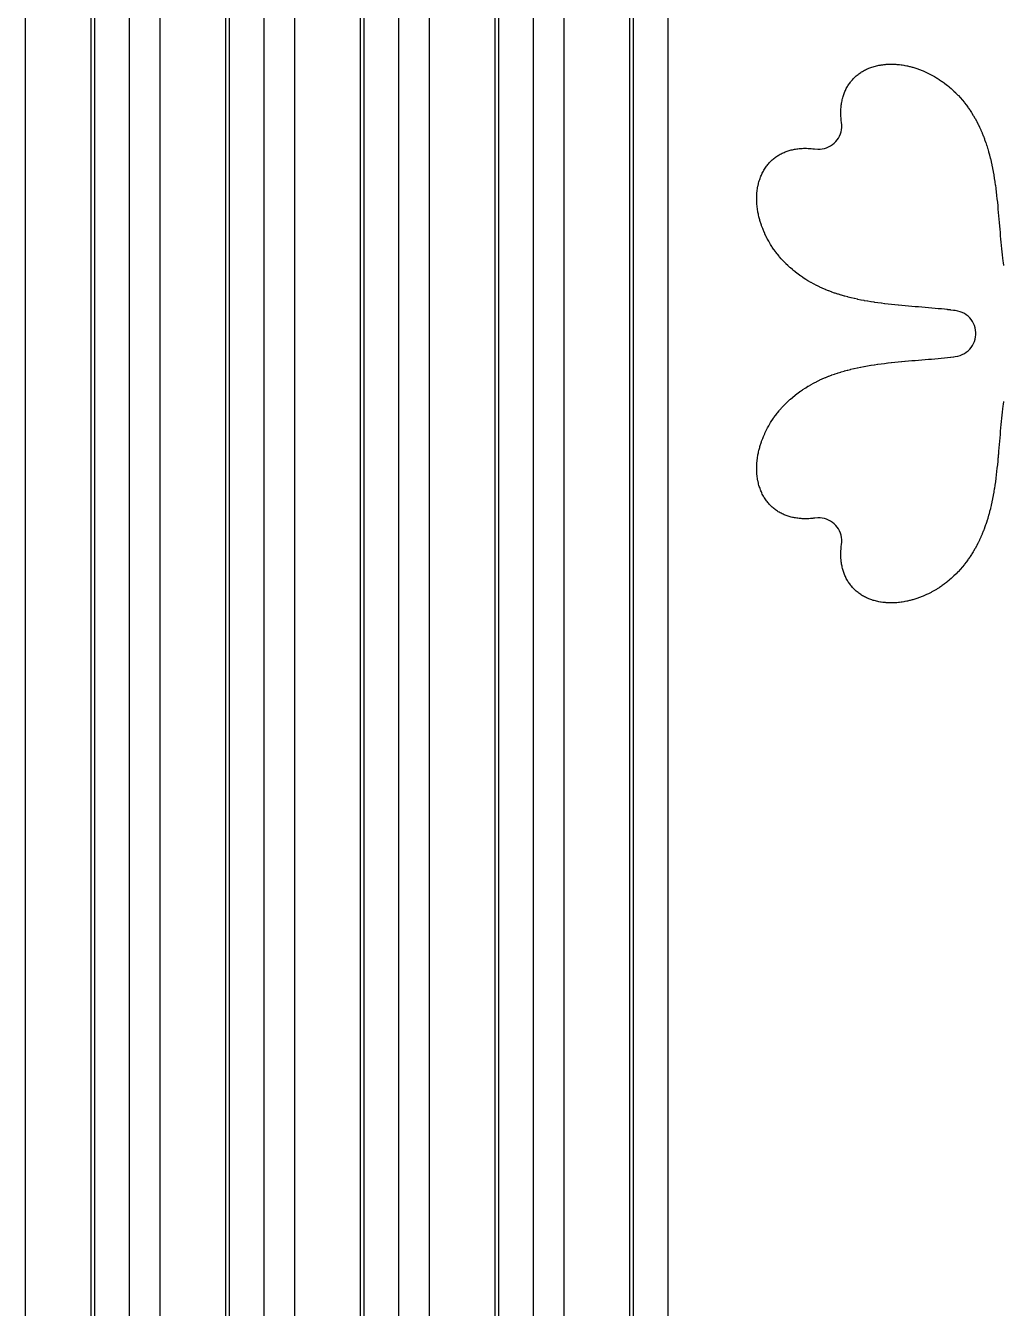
# Model space of a CAD drawing. Header units: metres. Extents: x 9 to 1211, y 9 to 2781.
# Drawn here: x 621 to 875.1, y 345.7 to 679 of the extents above; entities that cross this region are included whole.
import ezdxf

# ---------------------------------------------------------------- set-up
doc = ezdxf.new("R2010")
doc.units = ezdxf.units.M
for name, color, linetype in [('ACIKLIK', 5, 'Continuous'), ('CAM_SABLON', 4, 'Continuous'), ('DIS_KENAR_V91_Z3', 1, 'Continuous'), ('LAMBA_T4_Z4', 3, 'Continuous')]:
    doc.layers.add(name, color=color, linetype=linetype)

msp = doc.modelspace()

# ---------------------------------------------------------------- linework, layer by layer
at = {"layer": 'ACIKLIK'}
for points in [[(648, 304.12), (648, 1093.88)], [(683, 304.12), (683, 1093.88)], [(718, 304.12), (718, 1093.88)], [(753, 304.12), (753, 1093.88)], [(788, 304.12), (788, 1093.88)]]:
    msp.add_lwpolyline(points, dxfattribs=at)
at = {"layer": 'CAM_SABLON'}
for points in [[(639, 304.08), (639, 1093.92)], [(674, 304.08), (674, 1093.92)], [(709, 304.08), (709, 1093.92)], [(744, 304.08), (744, 1093.92)], [(779, 304.08), (779, 1093.92)]]:
    msp.add_lwpolyline(points, dxfattribs=at)
at = {"layer": 'DIS_KENAR_V91_Z3'}
for points in [[(621, 304), (621, 1094)], [(656, 304), (656, 1094)], [(691, 304), (691, 1094)], [(726, 304), (726, 1094)], [(761, 304), (761, 1094)], [(875.16, 581.31), (875.03, 580.57), (874.98, 580.21), (874.98, 580.15), (874.89, 579.42), (874.88, 579.36), (874.8, 578.62), (874.79, 578.57), (874.71, 577.81), (874.7, 577.77), (874.62, 577), (874.54, 576.17), (874.46, 575.34), (874.39, 574.5), (874.31, 573.65), (874.24, 572.79), (874.17, 571.93), (874.09, 571.06), (874.02, 570.19), (873.95, 569.32), (873.95, 569.32), (873.87, 568.45), (873.87, 568.44), (873.8, 567.58), (873.79, 567.56), (873.72, 566.7), (873.71, 566.68), (873.63, 565.82), (873.63, 565.79), (873.55, 564.94), (873.54, 564.9), (873.45, 564.05), (873.45, 564.02), (873.36, 563.17), (873.35, 563.13), (873.25, 562.29), (873.25, 562.24), (873.14, 561.4), (873.14, 561.35), (873.02, 560.52), (873.02, 560.47), (872.9, 559.64), (872.89, 559.58), (872.76, 558.77), (872.75, 558.7), (872.62, 557.89), (872.61, 557.82), (872.47, 557.02), (872.45, 556.95), (872.3, 556.15), (872.29, 556.07), (872.13, 555.29), (872.11, 555.21), (871.94, 554.43), (871.92, 554.34), (871.74, 553.58), (871.72, 553.49), (871.53, 552.73), (871.5, 552.64), (871.3, 551.89), (871.27, 551.79), (871.06, 551.06), (871.03, 550.95), (870.8, 550.23), (870.77, 550.12), (870.52, 549.37), (870.48, 549.25), (870.23, 548.55), (870.19, 548.44), (869.93, 547.75), (869.88, 547.63), (869.61, 546.96), (869.56, 546.84), (869.28, 546.18), (869.22, 546.05), (868.93, 545.41), (868.87, 545.28), (868.56, 544.65), (868.49, 544.52), (868.17, 543.9), (868.1, 543.77), (867.77, 543.16), (867.7, 543.03), (867.36, 542.44), (867.28, 542.31), (866.92, 541.73), (866.84, 541.6), (866.47, 541.03), (866.38, 540.9), (866, 540.35), (865.91, 540.22), (865.52, 539.69), (865.42, 539.55), (865.01, 539.03), (864.91, 538.9), (864.5, 538.4), (864.39, 538.27), (863.96, 537.78), (863.85, 537.65), (863.41, 537.18), (863.3, 537.06), (862.85, 536.6), (862.73, 536.47), (862.27, 536.03), (862.15, 535.91), (861.68, 535.48), (861.55, 535.37), (861.07, 534.96), (860.94, 534.84), (860.46, 534.45), (860.32, 534.34), (859.82, 533.96), (859.68, 533.86), (859.18, 533.49), (859.04, 533.39), (858.53, 533.05), (858.38, 532.95), (857.87, 532.62), (857.71, 532.53), (857.2, 532.22), (857.04, 532.13), (856.52, 531.84), (856.36, 531.75), (855.83, 531.48), (855.66, 531.4), (855.13, 531.15), (854.97, 531.07), (854.44, 530.83), (854.27, 530.76), (853.73, 530.55), (853.56, 530.48), (853.03, 530.28), (852.85, 530.22), (852.32, 530.04), (852.13, 529.98), (851.61, 529.83), (851.42, 529.77), (850.9, 529.64), (850.71, 529.59), (850.19, 529.47), (849.99, 529.43), (849.48, 529.33), (849.28, 529.29), (848.78, 529.21), (848.57, 529.18), (848.08, 529.12), (847.87, 529.1), (847.38, 529.06), (847.17, 529.04), (846.69, 529.02), (846.47, 529.01), (846.01, 529), (845.79, 529), (845.34, 529.01), (845.11, 529.02), (844.68, 529.05), (844.44, 529.07), (844.02, 529.11), (843.78, 529.14), (843.38, 529.19), (843.14, 529.23), (842.75, 529.3), (842.51, 529.35), (842.14, 529.43), (841.89, 529.5), (841.54, 529.59), (841.28, 529.67), (840.95, 529.77), (840.69, 529.86), (840.38, 529.98), (840.12, 530.08), (839.83, 530.21), (839.57, 530.33), (839.29, 530.46), (839.03, 530.59), (838.77, 530.73), (838.52, 530.88), (838.27, 531.03), (838.02, 531.19), (837.79, 531.35), (837.55, 531.52), (837.33, 531.68), (837.09, 531.87), (836.89, 532.04), (836.66, 532.25), (836.47, 532.42), (836.25, 532.64), (836.08, 532.82), (835.87, 533.05), (835.7, 533.24), (835.5, 533.48), (835.35, 533.67), (835.16, 533.92), (835.02, 534.13), (834.85, 534.38), (834.71, 534.6), (834.56, 534.85), (834.43, 535.08), (834.29, 535.34), (834.17, 535.58), (834.04, 535.85), (833.93, 536.1), (833.82, 536.36), (833.72, 536.63), (833.63, 536.89), (833.53, 537.17), (833.45, 537.42), (833.37, 537.72), (833.3, 537.97), (833.23, 538.28), (833.17, 538.52), (833.11, 538.84), (833.07, 539.09), (833.02, 539.42), (832.99, 539.66), (832.95, 540), (832.92, 540.23), (832.9, 540.59), (832.89, 540.81), (832.87, 541.18), (832.87, 541.39), (832.86, 541.78), (832.87, 541.98), (832.88, 542.37), (832.89, 542.57), (832.91, 542.97), (832.93, 543.15), (832.97, 543.56), (832.99, 543.74), (833.03, 544.06), (833.1, 544.87), (833.1, 545.45), (833.04, 546.03), (832.92, 546.6), (832.75, 547.15), (832.52, 547.69), (832.25, 548.21), (831.92, 548.69), (831.55, 549.14), (831.14, 549.55), (830.69, 549.92), (830.21, 550.25), (829.69, 550.52), (829.15, 550.75), (828.6, 550.92), (828.03, 551.04), (827.45, 551.1), (826.86, 551.1), (826.11, 551.03), (826.11, 551.03), (825.74, 550.99), (825.56, 550.97), (825.15, 550.93), (824.97, 550.91), (824.57, 550.89), (824.37, 550.88), (823.98, 550.87), (823.78, 550.86), (823.39, 550.87), (823.18, 550.87), (822.81, 550.89), (822.59, 550.9), (822.23, 550.92), (822, 550.95), (821.66, 550.99), (821.42, 551.02), (821.09, 551.07), (820.84, 551.11), (820.52, 551.17), (820.28, 551.23), (819.97, 551.3), (819.72, 551.37), (819.42, 551.45), (819.17, 551.53), (818.89, 551.63), (818.63, 551.72), (818.36, 551.82), (818.1, 551.93), (817.85, 552.04), (817.58, 552.17), (817.34, 552.29), (817.08, 552.43), (816.85, 552.56), (816.6, 552.71), (816.38, 552.85), (816.13, 553.02), (815.92, 553.16), (815.67, 553.35), (815.48, 553.5), (815.24, 553.7), (815.05, 553.87), (814.82, 554.08), (814.64, 554.25), (814.42, 554.47), (814.25, 554.66), (814.04, 554.89), (813.87, 555.09), (813.68, 555.33), (813.52, 555.55), (813.35, 555.79), (813.19, 556.02), (813.03, 556.27), (812.88, 556.52), (812.73, 556.77), (812.59, 557.03), (812.46, 557.29), (812.33, 557.57), (812.21, 557.83), (812.08, 558.12), (811.98, 558.38), (811.86, 558.69), (811.77, 558.95), (811.67, 559.28), (811.59, 559.54), (811.5, 559.89), (811.43, 560.14), (811.35, 560.51), (811.3, 560.75), (811.23, 561.14), (811.19, 561.38), (811.14, 561.78), (811.11, 562.02), (811.07, 562.44), (811.05, 562.68), (811.02, 563.11), (811.01, 563.34), (811, 563.79), (811, 564.01), (811.01, 564.47), (811.02, 564.69), (811.04, 565.17), (811.06, 565.38), (811.1, 565.87), (811.12, 566.08), (811.18, 566.57), (811.21, 566.78), (811.29, 567.28), (811.33, 567.48), (811.43, 567.99), (811.47, 568.19), (811.59, 568.71), (811.64, 568.9), (811.77, 569.42), (811.83, 569.61), (811.98, 570.13), (812.04, 570.32), (812.22, 570.85), (812.28, 571.03), (812.48, 571.56), (812.55, 571.73), (812.76, 572.27), (812.83, 572.44), (813.07, 572.97), (813.15, 573.13), (813.4, 573.66), (813.48, 573.83), (813.75, 574.36), (813.84, 574.52), (814.13, 575.04), (814.22, 575.2), (814.53, 575.71), (814.62, 575.87), (814.95, 576.38), (815.05, 576.53), (815.39, 577.04), (815.49, 577.18), (815.86, 577.68), (815.96, 577.82), (816.34, 578.32), (816.45, 578.46), (816.84, 578.94), (816.96, 579.07), (817.37, 579.55), (817.48, 579.68), (817.91, 580.15), (818.03, 580.27), (818.47, 580.73), (818.6, 580.85), (819.06, 581.3), (819.18, 581.41), (819.65, 581.85), (819.78, 581.96), (820.27, 582.39), (820.4, 582.5), (820.9, 582.91), (821.03, 583.01), (821.55, 583.42), (821.69, 583.52), (822.22, 583.91), (822.35, 584), (822.9, 584.38), (823.03, 584.47), (823.6, 584.84), (823.73, 584.92), (824.31, 585.28), (824.44, 585.36), (825.03, 585.7), (825.16, 585.77), (825.77, 586.1), (825.9, 586.17), (826.52, 586.49), (826.65, 586.56), (827.28, 586.87), (827.41, 586.93), (828.05, 587.22), (828.18, 587.28), (828.84, 587.56), (828.96, 587.61), (829.63, 587.88), (829.75, 587.93), (830.44, 588.19), (830.55, 588.23), (831.25, 588.48), (831.36, 588.52), (832.03, 588.74), (832.13, 588.77), (832.86, 589), (832.97, 589.03), (833.7, 589.24), (833.8, 589.27), (834.55, 589.48), (834.65, 589.5), (835.4, 589.69), (835.5, 589.72), (836.26, 589.9), (836.35, 589.92), (837.13, 590.09), (837.21, 590.11), (838, 590.27), (838.08, 590.29), (838.88, 590.44), (838.95, 590.45), (839.76, 590.6), (839.83, 590.61), (840.64, 590.74), (840.71, 590.75), (841.53, 590.88), (841.59, 590.89), (842.42, 591.01), (842.47, 591.02), (843.31, 591.13), (843.36, 591.14), (844.2, 591.24), (844.24, 591.25), (845.09, 591.35), (845.13, 591.35), (845.98, 591.45), (846.02, 591.45), (846.87, 591.54), (846.91, 591.54), (847.76, 591.63), (847.79, 591.63), (848.65, 591.71), (848.68, 591.71), (849.54, 591.79), (849.56, 591.79), (850.43, 591.87), (850.44, 591.87), (851.31, 591.95), (851.32, 591.95), (852.18, 592.02), (853.06, 592.09), (853.92, 592.17), (854.77, 592.24), (855.62, 592.31), (856.46, 592.38), (857.3, 592.46), (858.13, 592.54), (858.95, 592.62), (859.77, 592.7), (859.81, 592.71), (860.57, 592.79), (860.62, 592.8), (861.36, 592.88), (861.42, 592.89), (862.15, 592.98), (862.21, 592.98), (862.57, 593.03), (863.31, 593.16), (863.88, 593.32), (864.44, 593.54), (864.97, 593.82), (865.47, 594.14), (865.93, 594.51), (866.36, 594.93), (866.74, 595.39), (867.08, 595.88), (867.36, 596.4), (867.59, 596.95), (867.77, 597.52), (867.89, 598.11), (867.95, 598.7), (867.95, 599.3), (867.89, 599.89), (867.77, 600.48), (867.59, 601.05), (867.36, 601.6), (867.08, 602.12), (866.74, 602.61), (866.36, 603.07), (865.93, 603.49), (865.47, 603.86), (864.97, 604.18), (864.44, 604.46), (863.88, 604.68), (863.31, 604.84), (862.57, 604.97), (862.21, 605.02), (862.15, 605.02), (861.42, 605.11), (861.36, 605.12), (860.62, 605.2), (860.57, 605.21), (859.81, 605.29), (859.77, 605.3), (859, 605.38), (858.17, 605.46), (857.34, 605.54), (856.5, 605.61), (855.65, 605.69), (854.79, 605.76), (853.93, 605.83), (853.06, 605.91), (852.19, 605.98), (851.32, 606.05), (851.32, 606.05), (850.45, 606.13), (850.44, 606.13), (849.58, 606.2), (849.56, 606.21), (848.7, 606.28), (848.68, 606.29), (847.82, 606.37), (847.79, 606.37), (846.94, 606.45), (846.9, 606.46), (846.05, 606.55), (846.02, 606.55), (845.17, 606.64), (845.13, 606.65), (844.29, 606.75), (844.24, 606.75), (843.4, 606.86), (843.35, 606.86), (842.52, 606.98), (842.47, 606.98), (841.64, 607.1), (841.58, 607.11), (840.77, 607.24), (840.7, 607.25), (839.89, 607.38), (839.82, 607.39), (839.02, 607.53), (838.95, 607.55), (838.15, 607.7), (838.07, 607.71), (837.29, 607.87), (837.21, 607.89), (836.43, 608.06), (836.34, 608.08), (835.58, 608.26), (835.49, 608.28), (834.73, 608.47), (834.64, 608.5), (833.89, 608.7), (833.79, 608.73), (833.06, 608.94), (832.95, 608.97), (832.23, 609.2), (832.12, 609.23), (831.37, 609.48), (831.25, 609.52), (830.55, 609.77), (830.44, 609.81), (829.75, 610.07), (829.63, 610.12), (828.96, 610.39), (828.84, 610.44), (828.18, 610.72), (828.05, 610.78), (827.41, 611.07), (827.28, 611.13), (826.65, 611.44), (826.52, 611.51), (825.9, 611.83), (825.77, 611.9), (825.16, 612.23), (825.03, 612.3), (824.44, 612.64), (824.31, 612.72), (823.73, 613.08), (823.6, 613.16), (823.03, 613.53), (822.9, 613.62), (822.35, 614), (822.22, 614.09), (821.69, 614.48), (821.55, 614.58), (821.03, 614.99), (820.9, 615.09), (820.4, 615.5), (820.27, 615.61), (819.78, 616.04), (819.65, 616.15), (819.18, 616.59), (819.06, 616.7), (818.6, 617.15), (818.47, 617.27), (818.03, 617.73), (817.91, 617.85), (817.48, 618.32), (817.37, 618.45), (816.96, 618.93), (816.84, 619.06), (816.45, 619.54), (816.34, 619.68), (815.96, 620.18), (815.86, 620.32), (815.49, 620.82), (815.39, 620.96), (815.05, 621.47), (814.95, 621.62), (814.62, 622.13), (814.53, 622.29), (814.22, 622.8), (814.13, 622.96), (813.84, 623.48), (813.75, 623.64), (813.48, 624.17), (813.4, 624.34), (813.15, 624.87), (813.07, 625.03), (812.83, 625.56), (812.76, 625.73), (812.55, 626.27), (812.48, 626.44), (812.28, 626.97), (812.22, 627.15), (812.04, 627.68), (811.98, 627.87), (811.83, 628.39), (811.77, 628.58), (811.64, 629.1), (811.59, 629.29), (811.47, 629.81), (811.43, 630.01), (811.33, 630.52), (811.29, 630.72), (811.21, 631.22), (811.18, 631.43), (811.12, 631.92), (811.1, 632.13), (811.06, 632.62), (811.04, 632.83), (811.02, 633.31), (811.01, 633.53), (811, 633.99), (811, 634.21), (811.01, 634.66), (811.02, 634.89), (811.05, 635.32), (811.07, 635.56), (811.11, 635.98), (811.14, 636.22), (811.19, 636.62), (811.23, 636.86), (811.3, 637.25), (811.35, 637.49), (811.43, 637.86), (811.5, 638.11), (811.59, 638.46), (811.67, 638.72), (811.77, 639.05), (811.86, 639.31), (811.98, 639.62), (812.08, 639.88), (812.21, 640.17), (812.33, 640.43), (812.46, 640.71), (812.59, 640.97), (812.73, 641.23), (812.88, 641.48), (813.03, 641.73), (813.19, 641.98), (813.35, 642.21), (813.52, 642.45), (813.68, 642.67), (813.87, 642.91), (814.04, 643.11), (814.25, 643.34), (814.42, 643.53), (814.64, 643.75), (814.82, 643.92), (815.05, 644.13), (815.24, 644.3), (815.48, 644.5), (815.67, 644.65), (815.92, 644.84), (816.13, 644.98), (816.38, 645.15), (816.6, 645.29), (816.85, 645.44), (817.08, 645.57), (817.34, 645.71), (817.58, 645.83), (817.85, 645.96), (818.1, 646.07), (818.36, 646.18), (818.63, 646.28), (818.89, 646.37), (819.17, 646.47), (819.42, 646.55), (819.72, 646.63), (819.97, 646.7), (820.28, 646.77), (820.52, 646.83), (820.84, 646.89), (821.09, 646.93), (821.42, 646.98), (821.66, 647.01), (822, 647.05), (822.23, 647.08), (822.59, 647.1), (822.81, 647.11), (823.18, 647.13), (823.39, 647.13), (823.78, 647.14), (823.98, 647.13), (824.37, 647.12), (824.57, 647.11), (824.97, 647.09), (825.15, 647.07), (825.56, 647.03), (825.74, 647.01), (826.06, 646.97), (826.87, 646.9), (827.45, 646.9), (828.03, 646.96), (828.6, 647.08), (829.15, 647.25), (829.69, 647.48), (830.21, 647.75), (830.69, 648.08), (831.14, 648.45), (831.55, 648.86), (831.92, 649.31), (832.25, 649.79), (832.52, 650.31), (832.75, 650.85), (832.92, 651.4), (833.04, 651.97), (833.1, 652.55), (833.1, 653.14), (833.03, 653.89), (832.99, 654.26), (832.97, 654.44), (832.93, 654.85), (832.91, 655.03), (832.89, 655.43), (832.88, 655.63), (832.87, 656.02), (832.86, 656.22), (832.87, 656.61), (832.87, 656.82), (832.89, 657.19), (832.9, 657.41), (832.92, 657.77), (832.95, 658), (832.99, 658.34), (833.02, 658.58), (833.07, 658.91), (833.11, 659.16), (833.17, 659.48), (833.23, 659.72), (833.3, 660.03), (833.37, 660.28), (833.45, 660.58), (833.53, 660.83), (833.63, 661.11), (833.72, 661.37), (833.82, 661.64), (833.93, 661.9), (834.04, 662.15), (834.17, 662.42), (834.29, 662.66), (834.43, 662.92), (834.56, 663.15), (834.71, 663.4), (834.85, 663.62), (835.02, 663.87), (835.16, 664.08), (835.35, 664.33), (835.5, 664.52), (835.7, 664.76), (835.87, 664.95), (836.08, 665.18), (836.25, 665.36), (836.47, 665.58), (836.66, 665.75), (836.89, 665.96), (837.09, 666.13), (837.33, 666.32), (837.55, 666.48), (837.79, 666.65), (838.02, 666.81), (838.27, 666.97), (838.52, 667.12), (838.77, 667.27), (839.03, 667.41), (839.29, 667.54), (839.57, 667.67), (839.83, 667.79), (840.12, 667.92), (840.38, 668.02), (840.69, 668.14), (840.95, 668.23), (841.28, 668.33), (841.54, 668.41), (841.89, 668.5), (842.14, 668.57), (842.51, 668.65), (842.75, 668.7), (843.14, 668.77), (843.38, 668.81), (843.78, 668.86), (844.02, 668.89), (844.44, 668.93), (844.68, 668.95), (845.11, 668.98), (845.34, 668.99), (845.79, 669), (846.01, 669), (846.47, 668.99), (846.69, 668.98), (847.17, 668.96), (847.38, 668.94), (847.87, 668.9), (848.08, 668.88), (848.57, 668.82), (848.78, 668.79), (849.28, 668.71), (849.48, 668.67), (849.99, 668.57), (850.19, 668.53), (850.71, 668.41), (850.9, 668.36), (851.42, 668.23), (851.61, 668.17), (852.13, 668.02), (852.32, 667.96), (852.85, 667.78), (853.03, 667.72), (853.56, 667.52), (853.73, 667.45), (854.27, 667.24), (854.44, 667.17), (854.97, 666.93), (855.13, 666.85), (855.66, 666.6), (855.83, 666.52), (856.36, 666.25), (856.52, 666.16), (857.04, 665.87), (857.2, 665.78), (857.71, 665.47), (857.87, 665.38), (858.38, 665.05), (858.53, 664.95), (859.04, 664.61), (859.18, 664.51), (859.68, 664.14), (859.82, 664.04), (860.32, 663.66), (860.46, 663.55), (860.94, 663.16), (861.07, 663.04), (861.55, 662.63), (861.68, 662.52), (862.15, 662.09), (862.27, 661.97), (862.73, 661.53), (862.85, 661.4), (863.3, 660.94), (863.41, 660.82), (863.85, 660.35), (863.96, 660.22), (864.39, 659.73), (864.5, 659.6), (864.91, 659.1), (865.01, 658.97), (865.42, 658.45), (865.52, 658.31), (865.91, 657.78), (866, 657.65), (866.38, 657.1), (866.47, 656.97), (866.84, 656.4), (866.92, 656.27), (867.28, 655.69), (867.36, 655.56), (867.7, 654.97), (867.77, 654.84), (868.1, 654.23), (868.17, 654.1), (868.49, 653.48), (868.56, 653.35), (868.87, 652.72), (868.93, 652.59), (869.22, 651.95), (869.28, 651.82), (869.56, 651.16), (869.61, 651.04), (869.88, 650.37), (869.93, 650.25), (870.19, 649.56), (870.23, 649.45), (870.48, 648.75), (870.52, 648.64), (870.74, 647.97), (870.77, 647.87), (871, 647.14), (871.03, 647.03), (871.24, 646.3), (871.27, 646.2), (871.48, 645.45), (871.5, 645.35), (871.69, 644.6), (871.72, 644.5), (871.9, 643.74), (871.92, 643.65), (872.09, 642.87), (872.11, 642.79), (872.27, 642), (872.29, 641.92), (872.44, 641.12), (872.45, 641.05), (872.6, 640.24), (872.61, 640.17), (872.74, 639.36), (872.75, 639.29), (872.88, 638.47), (872.89, 638.41), (873.01, 637.58), (873.02, 637.53), (873.13, 636.69), (873.14, 636.64), (873.24, 635.8), (873.25, 635.76), (873.35, 634.91), (873.35, 634.87), (873.45, 634.02), (873.45, 633.98), (873.54, 633.13), (873.54, 633.09), (873.63, 632.24), (873.63, 632.21), (873.71, 631.35), (873.71, 631.32), (873.79, 630.46), (873.79, 630.44), (873.87, 629.57), (873.87, 629.56), (873.95, 628.69), (873.95, 628.68), (874.02, 627.82), (874.09, 626.94), (874.17, 626.08), (874.24, 625.23), (874.31, 624.38), (874.38, 623.54), (874.46, 622.7), (874.54, 621.87), (874.62, 621.05), (874.7, 620.23), (874.71, 620.19), (874.79, 619.43), (874.8, 619.38), (874.88, 618.64), (874.89, 618.58), (874.98, 617.85), (874.98, 617.79), (875.03, 617.43), (875.16, 616.69)]]:
    msp.add_lwpolyline(points, dxfattribs=at)
at = {"layer": 'LAMBA_T4_Z4'}
for points in [[(638, 304.07), (638, 1093.93)], [(673, 304.07), (673, 1093.93)], [(708, 304.07), (708, 1093.93)], [(743, 304.07), (743, 1093.93)], [(778, 304.07), (778, 1093.93)]]:
    msp.add_lwpolyline(points, dxfattribs=at)

doc.saveas('drawing.dxf')
